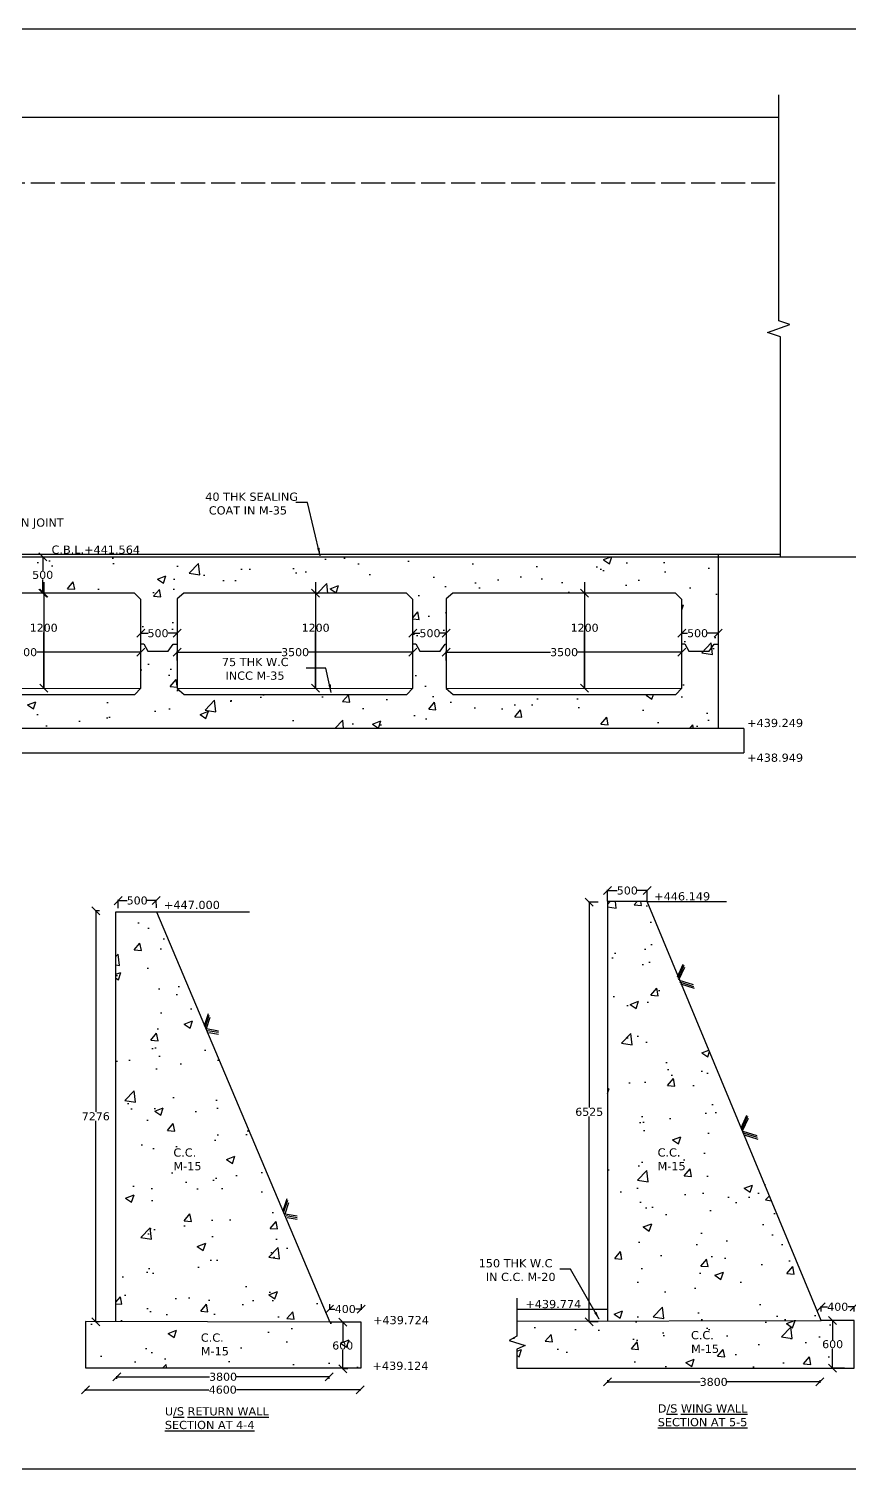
# Model space of a CAD drawing. Header units: inches. Extents: x 55 to 994, y 128 to 488.
# Drawn here: x 328.4 to 533.4, y 127.8 to 487.8 of the extents above; entities that cross this region are included whole.
import ezdxf

# ---------------------------------------------------------------- set-up
doc = ezdxf.new("R2010")
doc.units = ezdxf.units.IN
doc.header["$MEASUREMENT"] = 0
doc.linetypes.add('ACAD_ISO02W100', pattern=[15, 12, -3])
for name, color, linetype in [('Dimension', 7, 'Continuous'), ('Drawing', 2, 'Continuous'), ('Hatch', 7, 'Continuous'), ('Text', 7, 'Continuous')]:
    doc.layers.add(name, color=color, linetype=linetype)
doc.styles.get("Standard").update_dxf_attribs({"font": 'verdana.ttf'})
doc.dimstyles.get("Standard").update_dxf_attribs({"dimtxt": 4.5, "dimasz": 2, "dimexe": 0.18, "dimexo": 0.0625, "dimgap": 0.09, "dimtad": 0, "dimtih": 1, "dimtoh": 1, "dimdec": 4, "dimzin": 0, "dimdsep": 46, "dimlunit": 4, "dimtxsty": 'Standard', "dimblk": 'OBLIQUE', "dimcen": 0.09, "dimadec": 0, "dimazin": 0, "dimtfac": 1, "dimtdec": 4, "dimtofl": 0, "dimtmove": 0, "dimatfit": 3, "dimfxl": 1, "dimtolj": 1, "dimtzin": 0, "dimarcsym": 0})

# ---------------------------------------------------------------- blocks, each defined once
blk = doc.blocks.new('_Oblique')
at = {"color": 0, "linetype": 'ByBlock', "lineweight": -2}
blk.add_line((-0.5, -0.5), (0.5, 0.5), dxfattribs=at)
blk = doc.blocks.new('*D10')
at = {"layer": 'Defpoints', "color": 0, "transparency": 16777216}
for p in [(332.13, 346.77), (332.13, 322.98), (332.13, 322.98)]:
    blk.add_point(p, dxfattribs=at)
at = {"layer": 'Dimension', "color": 0, "lineweight": -2, "transparency": 16777216}
for p, q in [((332.07, 346.77), (331.95, 346.77)), ((332.13, 346.77), (332.13, 339.22)), ((332.13, 322.98), (332.13, 336.96)), ((332.07, 322.98), (331.95, 322.98))]:
    blk.add_line(p, q, dxfattribs=at)
at = {"layer": 'Dimension', "color": 0, "lineweight": -2, "transparency": 16777216, "xscale": 2, "yscale": 2, "zscale": 2}
for p, rotation in [((332.13, 346.77), 90), ((332.13, 322.98), 270)]:
    blk.add_blockref('_Oblique', p, dxfattribs=dict(at, rotation=rotation))
at = {"layer": 'Dimension', "color": 0, "transparency": 16777216, "insert": (332.13, 338.09), "char_height": 2, "attachment_point": 5}
blk.add_mtext('\\A1;1200', dxfattribs=at)
blk = doc.blocks.new('*D9')
at = {"layer": 'Defpoints', "color": 0, "transparency": 16777216}
for p in [(356.44, 331.99), (297.57, 329.84), (356.44, 329.86)]:
    blk.add_point(p, dxfattribs=at)
at = {"layer": 'Dimension', "color": 0, "lineweight": -2, "transparency": 16777216}
for p, q in [((297.57, 329.9), (297.57, 332.17)), ((297.57, 331.99), (323.62, 331.99)), ((356.44, 331.99), (330.39, 331.99)), ((356.44, 329.92), (356.44, 332.17))]:
    blk.add_line(p, q, dxfattribs=at)
at = {"layer": 'Dimension', "color": 0, "lineweight": -2, "transparency": 16777216, "xscale": 2, "yscale": 2, "zscale": 2, "rotation": 180}
blk.add_blockref('_Oblique', (297.57, 331.99), dxfattribs=at)
at = {"layer": 'Dimension', "color": 0, "lineweight": -2, "transparency": 16777216, "xscale": 2, "yscale": 2, "zscale": 2}
blk.add_blockref('_Oblique', (356.44, 331.99), dxfattribs=at)
at = {"layer": 'Dimension', "color": 0, "transparency": 16777216, "insert": (327, 331.99), "char_height": 2, "attachment_point": 5}
blk.add_mtext('\\A1;3500', dxfattribs=at)
blk = doc.blocks.new('*D12')
at = {"layer": 'Defpoints', "color": 0, "transparency": 16777216}
for p in [(400.08, 346.77), (400.08, 322.98), (400.08, 322.98)]:
    blk.add_point(p, dxfattribs=at)
at = {"layer": 'Dimension', "color": 0, "lineweight": -2, "transparency": 16777216}
for p, q in [((400.01, 346.77), (399.9, 346.77)), ((400.08, 346.77), (400.08, 339.22)), ((400.08, 322.98), (400.08, 336.96)), ((400.01, 322.98), (399.9, 322.98))]:
    blk.add_line(p, q, dxfattribs=at)
at = {"layer": 'Dimension', "color": 0, "lineweight": -2, "transparency": 16777216, "xscale": 2, "yscale": 2, "zscale": 2}
for p, rotation in [((400.08, 346.77), 90), ((400.08, 322.98), 270)]:
    blk.add_blockref('_Oblique', p, dxfattribs=dict(at, rotation=rotation))
at = {"layer": 'Dimension', "color": 0, "transparency": 16777216, "insert": (400.08, 338.09), "char_height": 2, "attachment_point": 5}
blk.add_mtext('\\A1;1200', dxfattribs=at)
blk = doc.blocks.new('*D11')
at = {"layer": 'Defpoints', "color": 0, "transparency": 16777216}
for p in [(424.38, 331.99), (365.51, 329.84), (424.38, 329.86)]:
    blk.add_point(p, dxfattribs=at)
at = {"layer": 'Dimension', "color": 0, "lineweight": -2, "transparency": 16777216}
for p, q in [((365.51, 329.9), (365.51, 332.17)), ((365.51, 331.99), (391.56, 331.99)), ((424.38, 331.99), (398.33, 331.99)), ((424.38, 329.92), (424.38, 332.17))]:
    blk.add_line(p, q, dxfattribs=at)
at = {"layer": 'Dimension', "color": 0, "lineweight": -2, "transparency": 16777216, "xscale": 2, "yscale": 2, "zscale": 2, "rotation": 180}
blk.add_blockref('_Oblique', (365.51, 331.99), dxfattribs=at)
at = {"layer": 'Dimension', "color": 0, "lineweight": -2, "transparency": 16777216, "xscale": 2, "yscale": 2, "zscale": 2}
blk.add_blockref('_Oblique', (424.38, 331.99), dxfattribs=at)
at = {"layer": 'Dimension', "color": 0, "transparency": 16777216, "insert": (394.95, 331.99), "char_height": 2, "attachment_point": 5}
blk.add_mtext('\\A1;3500', dxfattribs=at)
blk = doc.blocks.new('*D14')
at = {"layer": 'Defpoints', "color": 0, "transparency": 16777216}
for p in [(467.29, 346.77), (467.29, 322.98), (467.29, 322.98)]:
    blk.add_point(p, dxfattribs=at)
at = {"layer": 'Dimension', "color": 0, "lineweight": -2, "transparency": 16777216}
for p, q in [((467.23, 346.77), (467.11, 346.77)), ((467.29, 346.77), (467.29, 339.22)), ((467.29, 322.98), (467.29, 336.96)), ((467.23, 322.98), (467.11, 322.98))]:
    blk.add_line(p, q, dxfattribs=at)
at = {"layer": 'Dimension', "color": 0, "lineweight": -2, "transparency": 16777216, "xscale": 2, "yscale": 2, "zscale": 2}
for p, rotation in [((467.29, 346.77), 90), ((467.29, 322.98), 270)]:
    blk.add_blockref('_Oblique', p, dxfattribs=dict(at, rotation=rotation))
at = {"layer": 'Dimension', "color": 0, "transparency": 16777216, "insert": (467.29, 338.09), "char_height": 2, "attachment_point": 5}
blk.add_mtext('\\A1;1200', dxfattribs=at)
blk = doc.blocks.new('*D13')
at = {"layer": 'Defpoints', "color": 0, "transparency": 16777216}
for p in [(491.6, 331.99), (432.73, 329.84), (491.6, 329.86)]:
    blk.add_point(p, dxfattribs=at)
at = {"layer": 'Dimension', "color": 0, "lineweight": -2, "transparency": 16777216}
for p, q in [((432.73, 329.9), (432.73, 332.17)), ((432.73, 331.99), (458.78, 331.99)), ((491.6, 331.99), (465.55, 331.99)), ((491.6, 329.92), (491.6, 332.17))]:
    blk.add_line(p, q, dxfattribs=at)
at = {"layer": 'Dimension', "color": 0, "lineweight": -2, "transparency": 16777216, "xscale": 2, "yscale": 2, "zscale": 2, "rotation": 180}
blk.add_blockref('_Oblique', (432.73, 331.99), dxfattribs=at)
at = {"layer": 'Dimension', "color": 0, "lineweight": -2, "transparency": 16777216, "xscale": 2, "yscale": 2, "zscale": 2}
blk.add_blockref('_Oblique', (491.6, 331.99), dxfattribs=at)
at = {"layer": 'Dimension', "color": 0, "transparency": 16777216, "insert": (462.16, 331.99), "char_height": 2, "attachment_point": 5}
blk.add_mtext('\\A1;3500', dxfattribs=at)
blk = doc.blocks.new('*D37')
at = {"layer": 'Defpoints', "color": 0, "transparency": 16777216}
for p in [(331.89, 355.85), (331.89, 346.77), (331.89, 346.77)]:
    blk.add_point(p, dxfattribs=at)
at = {"layer": 'Dimension', "color": 0, "lineweight": -2, "transparency": 16777216}
for p, q in [((331.83, 355.85), (331.71, 355.85)), ((331.89, 355.85), (331.89, 352.44)), ((331.89, 346.77), (331.89, 350.18)), ((331.83, 346.77), (331.71, 346.77))]:
    blk.add_line(p, q, dxfattribs=at)
at = {"layer": 'Dimension', "color": 0, "lineweight": -2, "transparency": 16777216, "xscale": 2, "yscale": 2, "zscale": 2}
for p, rotation in [((331.89, 355.85), 90), ((331.89, 346.77), 270)]:
    blk.add_blockref('_Oblique', p, dxfattribs=dict(at, rotation=rotation))
at = {"layer": 'Dimension', "color": 0, "transparency": 16777216, "insert": (331.89, 351.31), "char_height": 2, "attachment_point": 5}
blk.add_mtext('\\A1;500', dxfattribs=at)
blk = doc.blocks.new('*D44')
at = {"layer": 'Defpoints', "color": 0, "transparency": 16777216}
for p in [(356.44, 336.73), (365.5, 336.73), (365.5, 336.73)]:
    blk.add_point(p, dxfattribs=at)
at = {"layer": 'Dimension', "color": 0, "lineweight": -2, "transparency": 16777216}
for p, q in [((356.44, 336.79), (356.44, 336.91)), ((356.44, 336.73), (358.21, 336.73)), ((365.5, 336.73), (363.2, 336.73)), ((365.5, 336.79), (365.5, 336.91))]:
    blk.add_line(p, q, dxfattribs=at)
at = {"layer": 'Dimension', "color": 0, "lineweight": -2, "transparency": 16777216, "xscale": 2, "yscale": 2, "zscale": 2, "rotation": 180}
blk.add_blockref('_Oblique', (356.44, 336.73), dxfattribs=at)
at = {"layer": 'Dimension', "color": 0, "lineweight": -2, "transparency": 16777216, "xscale": 2, "yscale": 2, "zscale": 2}
blk.add_blockref('_Oblique', (365.5, 336.73), dxfattribs=at)
at = {"layer": 'Dimension', "color": 0, "transparency": 16777216, "insert": (360.71, 336.73), "char_height": 2, "attachment_point": 5}
blk.add_mtext('\\A1;500', dxfattribs=at)
blk = doc.blocks.new('*D45')
at = {"layer": 'Defpoints', "color": 0, "transparency": 16777216}
for p in [(424.38, 336.73), (432.73, 336.73), (432.73, 336.73)]:
    blk.add_point(p, dxfattribs=at)
at = {"layer": 'Dimension', "color": 0, "lineweight": -2, "transparency": 16777216}
for p, q in [((424.38, 336.79), (424.38, 336.91)), ((424.38, 336.73), (426.15, 336.73)), ((432.73, 336.73), (431.15, 336.73)), ((432.73, 336.79), (432.73, 336.91))]:
    blk.add_line(p, q, dxfattribs=at)
at = {"layer": 'Dimension', "color": 0, "lineweight": -2, "transparency": 16777216, "xscale": 2, "yscale": 2, "zscale": 2, "rotation": 180}
blk.add_blockref('_Oblique', (424.38, 336.73), dxfattribs=at)
at = {"layer": 'Dimension', "color": 0, "lineweight": -2, "transparency": 16777216, "xscale": 2, "yscale": 2, "zscale": 2}
blk.add_blockref('_Oblique', (432.73, 336.73), dxfattribs=at)
at = {"layer": 'Dimension', "color": 0, "transparency": 16777216, "insert": (428.65, 336.73), "char_height": 2, "attachment_point": 5}
blk.add_mtext('\\A1;500', dxfattribs=at)
blk = doc.blocks.new('*D46')
at = {"layer": 'Defpoints', "color": 0, "transparency": 16777216}
for p in [(491.6, 336.73), (500.62, 336.73), (500.62, 336.73)]:
    blk.add_point(p, dxfattribs=at)
at = {"layer": 'Dimension', "color": 0, "lineweight": -2, "transparency": 16777216}
for p, q in [((491.6, 336.79), (491.6, 336.91)), ((491.6, 336.73), (493.01, 336.73)), ((500.62, 336.73), (498.01, 336.73)), ((500.62, 336.79), (500.62, 336.91))]:
    blk.add_line(p, q, dxfattribs=at)
at = {"layer": 'Dimension', "color": 0, "lineweight": -2, "transparency": 16777216, "xscale": 2, "yscale": 2, "zscale": 2, "rotation": 180}
blk.add_blockref('_Oblique', (491.6, 336.73), dxfattribs=at)
at = {"layer": 'Dimension', "color": 0, "lineweight": -2, "transparency": 16777216, "xscale": 2, "yscale": 2, "zscale": 2}
blk.add_blockref('_Oblique', (500.62, 336.73), dxfattribs=at)
at = {"layer": 'Dimension', "color": 0, "transparency": 16777216, "insert": (495.51, 336.73), "char_height": 2, "attachment_point": 5}
blk.add_mtext('\\A1;500', dxfattribs=at)
blk = doc.blocks.new('*D76')
at = {"layer": 'Defpoints', "color": 0, "transparency": 16777216}
for p in [(360.27, 269.97), (350.73, 268), (360.28, 268.06)]:
    blk.add_point(p, dxfattribs=at)
at = {"layer": 'Dimension', "color": 0, "lineweight": -2, "transparency": 16777216}
for p, q in [((350.73, 268.06), (350.72, 270.09)), ((360.27, 269.97), (357.99, 269.95)), ((360.28, 268.13), (360.26, 270.15)), ((350.72, 269.91), (352.99, 269.92))]:
    blk.add_line(p, q, dxfattribs=at)
at = {"layer": 'Dimension', "color": 0, "lineweight": -2, "transparency": 16777216, "xscale": 2, "yscale": 2, "zscale": 2}
for p, rotation in [((350.72, 269.91), 180.37496855877), ((360.27, 269.97), 0.3749685587700524)]:
    blk.add_blockref('_Oblique', p, dxfattribs=dict(at, rotation=rotation))
at = {"layer": 'Dimension', "color": 0, "transparency": 16777216, "insert": (355.49, 269.94), "char_height": 2, "attachment_point": 5}
blk.add_mtext('\\A1;500', dxfattribs=at)
blk = doc.blocks.new('*D77')
at = {"layer": 'Defpoints', "color": 0, "transparency": 16777216}
for p in [(346.17, 267.33), (345.15, 164.68), (346.17, 164.68)]:
    blk.add_point(p, dxfattribs=at)
at = {"layer": 'Dimension', "color": 0, "lineweight": -2, "transparency": 16777216}
for p, q in [((346.11, 267.33), (344.97, 267.33)), ((345.15, 267.33), (345.15, 217.14)), ((345.15, 164.68), (345.15, 214.87)), ((346.11, 164.68), (344.97, 164.68))]:
    blk.add_line(p, q, dxfattribs=at)
at = {"layer": 'Dimension', "color": 0, "lineweight": -2, "transparency": 16777216, "xscale": 2, "yscale": 2, "zscale": 2}
for p, rotation in [((345.15, 267.33), 90), ((345.15, 164.68), 270)]:
    blk.add_blockref('_Oblique', p, dxfattribs=dict(at, rotation=rotation))
at = {"layer": 'Dimension', "color": 0, "transparency": 16777216, "insert": (345.15, 216.01), "char_height": 2, "attachment_point": 5}
blk.add_mtext('\\A1;7276', dxfattribs=at)
blk = doc.blocks.new('*D78')
at = {"layer": 'Defpoints', "color": 0, "transparency": 16777216}
for p in [(403.54, 169.11), (411.42, 169.11), (411.42, 167.85)]:
    blk.add_point(p, dxfattribs=at)
at = {"layer": 'Dimension', "color": 0, "lineweight": -2, "transparency": 16777216}
for p, q in [((403.54, 169.05), (403.54, 167.67)), ((403.54, 167.85), (404.91, 167.85)), ((411.42, 167.85), (410.05, 167.85)), ((411.42, 169.05), (411.42, 167.67))]:
    blk.add_line(p, q, dxfattribs=at)
at = {"layer": 'Dimension', "color": 0, "lineweight": -2, "transparency": 16777216, "xscale": 2, "yscale": 2, "zscale": 2, "rotation": 180}
blk.add_blockref('_Oblique', (403.54, 167.85), dxfattribs=at)
at = {"layer": 'Dimension', "color": 0, "lineweight": -2, "transparency": 16777216, "xscale": 2, "yscale": 2, "zscale": 2}
blk.add_blockref('_Oblique', (411.42, 167.85), dxfattribs=at)
at = {"layer": 'Dimension', "color": 0, "transparency": 16777216, "insert": (407.48, 167.85), "char_height": 2, "attachment_point": 5}
blk.add_mtext('\\A1;400', dxfattribs=at)
blk = doc.blocks.new('*D79')
at = {"layer": 'Defpoints', "color": 0, "transparency": 16777216}
for p in [(408.2, 164.57), (406.85, 152.88), (408.2, 152.88)]:
    blk.add_point(p, dxfattribs=at)
at = {"layer": 'Dimension', "color": 0, "lineweight": -2, "transparency": 16777216}
for p, q in [((408.13, 164.57), (406.67, 164.57)), ((406.85, 164.57), (406.85, 159.86)), ((406.85, 152.88), (406.85, 157.59)), ((408.13, 152.88), (406.67, 152.88))]:
    blk.add_line(p, q, dxfattribs=at)
at = {"layer": 'Dimension', "color": 0, "lineweight": -2, "transparency": 16777216, "xscale": 2, "yscale": 2, "zscale": 2}
for p, rotation in [((406.85, 164.57), 90), ((406.85, 152.88), 270)]:
    blk.add_blockref('_Oblique', p, dxfattribs=dict(at, rotation=rotation))
at = {"layer": 'Dimension', "color": 0, "transparency": 16777216, "insert": (406.85, 158.72), "char_height": 2, "attachment_point": 5}
blk.add_mtext('\\A1;600', dxfattribs=at)
blk = doc.blocks.new('*D80')
at = {"layer": 'Defpoints', "color": 0, "transparency": 16777216}
for p in [(411.17, 147.69), (342.56, 147.36), (411.17, 147.36)]:
    blk.add_point(p, dxfattribs=at)
at = {"layer": 'Dimension', "color": 0, "lineweight": -2, "transparency": 16777216}
for p, q in [((342.56, 147.42), (342.56, 147.87)), ((342.56, 147.69), (373.42, 147.69)), ((411.17, 147.69), (380.31, 147.69)), ((411.17, 147.42), (411.17, 147.87))]:
    blk.add_line(p, q, dxfattribs=at)
at = {"layer": 'Dimension', "color": 0, "lineweight": -2, "transparency": 16777216, "xscale": 2, "yscale": 2, "zscale": 2, "rotation": 180}
blk.add_blockref('_Oblique', (342.56, 147.69), dxfattribs=at)
at = {"layer": 'Dimension', "color": 0, "lineweight": -2, "transparency": 16777216, "xscale": 2, "yscale": 2, "zscale": 2}
blk.add_blockref('_Oblique', (411.17, 147.69), dxfattribs=at)
at = {"layer": 'Dimension', "color": 0, "transparency": 16777216, "insert": (376.87, 147.69), "char_height": 2, "attachment_point": 5}
blk.add_mtext('\\A1;4600', dxfattribs=at)
blk = doc.blocks.new('*D81')
at = {"layer": 'Defpoints', "color": 0, "transparency": 16777216}
for p in [(350.41, 150.92), (350.41, 150.31), (403.48, 150.31)]:
    blk.add_point(p, dxfattribs=at)
at = {"layer": 'Dimension', "color": 0, "lineweight": -2, "transparency": 16777216}
for p, q in [((350.41, 150.38), (350.41, 151.1)), ((350.41, 150.92), (373.56, 150.92)), ((403.48, 150.92), (380.33, 150.92)), ((403.48, 150.38), (403.48, 151.1))]:
    blk.add_line(p, q, dxfattribs=at)
at = {"layer": 'Dimension', "color": 0, "lineweight": -2, "transparency": 16777216, "xscale": 2, "yscale": 2, "zscale": 2, "rotation": 180}
blk.add_blockref('_Oblique', (350.41, 150.92), dxfattribs=at)
at = {"layer": 'Dimension', "color": 0, "lineweight": -2, "transparency": 16777216, "xscale": 2, "yscale": 2, "zscale": 2}
blk.add_blockref('_Oblique', (403.48, 150.92), dxfattribs=at)
at = {"layer": 'Dimension', "color": 0, "transparency": 16777216, "insert": (376.95, 150.92), "char_height": 2, "attachment_point": 5}
blk.add_mtext('\\A1;3800', dxfattribs=at)
blk = doc.blocks.new('*D82')
at = {"layer": 'Defpoints', "color": 0, "transparency": 16777216}
for p in [(473.01, 150.15), (526.07, 150.15), (526.07, 149.63)]:
    blk.add_point(p, dxfattribs=at)
at = {"layer": 'Dimension', "color": 0, "lineweight": -2, "transparency": 16777216}
for p, q in [((473.01, 150.08), (473.01, 149.45)), ((473.01, 149.63), (496.16, 149.63)), ((526.07, 149.63), (502.93, 149.63)), ((526.07, 150.08), (526.07, 149.45))]:
    blk.add_line(p, q, dxfattribs=at)
at = {"layer": 'Dimension', "color": 0, "lineweight": -2, "transparency": 16777216, "xscale": 2, "yscale": 2, "zscale": 2, "rotation": 180}
blk.add_blockref('_Oblique', (473.01, 149.63), dxfattribs=at)
at = {"layer": 'Dimension', "color": 0, "lineweight": -2, "transparency": 16777216, "xscale": 2, "yscale": 2, "zscale": 2}
blk.add_blockref('_Oblique', (526.07, 149.63), dxfattribs=at)
at = {"layer": 'Dimension', "color": 0, "transparency": 16777216, "insert": (499.54, 149.63), "char_height": 2, "attachment_point": 5}
blk.add_mtext('\\A1;3800', dxfattribs=at)
blk = doc.blocks.new('*D83')
at = {"layer": 'Defpoints', "color": 0, "transparency": 16777216}
for p in [(470.75, 269.54), (468.45, 164.7), (470.75, 164.7)]:
    blk.add_point(p, dxfattribs=at)
at = {"layer": 'Dimension', "color": 0, "lineweight": -2, "transparency": 16777216}
for p, q in [((470.68, 269.54), (468.27, 269.54)), ((468.45, 269.54), (468.45, 218.25)), ((468.45, 164.7), (468.45, 215.99)), ((470.68, 164.7), (468.27, 164.7))]:
    blk.add_line(p, q, dxfattribs=at)
at = {"layer": 'Dimension', "color": 0, "lineweight": -2, "transparency": 16777216, "xscale": 2, "yscale": 2, "zscale": 2}
for p, rotation in [((468.45, 269.54), 90), ((468.45, 164.7), 270)]:
    blk.add_blockref('_Oblique', p, dxfattribs=dict(at, rotation=rotation))
at = {"layer": 'Dimension', "color": 0, "transparency": 16777216, "insert": (468.45, 217.12), "char_height": 2, "attachment_point": 5}
blk.add_mtext('\\A1;6525', dxfattribs=at)
blk = doc.blocks.new('*D84')
at = {"layer": 'Defpoints', "color": 0, "transparency": 16777216}
for p in [(482.9, 272.43), (473, 269.7), (482.9, 269.7)]:
    blk.add_point(p, dxfattribs=at)
at = {"layer": 'Dimension', "color": 0, "lineweight": -2, "transparency": 16777216}
for p, q in [((473, 269.76), (473, 272.61)), ((473, 272.43), (475.45, 272.43)), ((482.9, 272.43), (480.45, 272.43)), ((482.9, 269.76), (482.9, 272.61))]:
    blk.add_line(p, q, dxfattribs=at)
at = {"layer": 'Dimension', "color": 0, "lineweight": -2, "transparency": 16777216, "xscale": 2, "yscale": 2, "zscale": 2, "rotation": 180}
blk.add_blockref('_Oblique', (473, 272.43), dxfattribs=at)
at = {"layer": 'Dimension', "color": 0, "lineweight": -2, "transparency": 16777216, "xscale": 2, "yscale": 2, "zscale": 2}
blk.add_blockref('_Oblique', (482.9, 272.43), dxfattribs=at)
at = {"layer": 'Dimension', "color": 0, "transparency": 16777216, "insert": (477.95, 272.43), "char_height": 2, "attachment_point": 5}
blk.add_mtext('\\A1;500', dxfattribs=at)
blk = doc.blocks.new('*D86')
at = {"layer": 'Defpoints', "color": 0, "transparency": 16777216}
for p in [(526.43, 167.18), (534.66, 168.41), (534.66, 167.18)]:
    blk.add_point(p, dxfattribs=at)
at = {"layer": 'Dimension', "color": 0, "lineweight": -2, "transparency": 16777216}
for p, q in [((526.43, 167.24), (526.43, 168.59)), ((526.43, 168.41), (527.97, 168.41)), ((534.66, 168.41), (533.12, 168.41)), ((534.66, 167.24), (534.66, 168.59))]:
    blk.add_line(p, q, dxfattribs=at)
at = {"layer": 'Dimension', "color": 0, "lineweight": -2, "transparency": 16777216, "xscale": 2, "yscale": 2, "zscale": 2, "rotation": 180}
blk.add_blockref('_Oblique', (526.43, 168.41), dxfattribs=at)
at = {"layer": 'Dimension', "color": 0, "lineweight": -2, "transparency": 16777216, "xscale": 2, "yscale": 2, "zscale": 2}
blk.add_blockref('_Oblique', (534.66, 168.41), dxfattribs=at)
at = {"layer": 'Dimension', "color": 0, "transparency": 16777216, "insert": (530.54, 168.41), "char_height": 2, "attachment_point": 5}
blk.add_mtext('\\A1;400', dxfattribs=at)
blk = doc.blocks.new('*D87')
at = {"layer": 'Defpoints', "color": 0, "transparency": 16777216}
for p in [(532.29, 165.01), (529.26, 153.11), (532.29, 153.11)]:
    blk.add_point(p, dxfattribs=at)
at = {"layer": 'Dimension', "color": 0, "lineweight": -2, "transparency": 16777216}
for p, q in [((532.23, 165.01), (529.08, 165.01)), ((529.26, 165.01), (529.26, 160.19)), ((529.26, 153.11), (529.26, 157.93)), ((532.23, 153.11), (529.08, 153.11))]:
    blk.add_line(p, q, dxfattribs=at)
at = {"layer": 'Dimension', "color": 0, "lineweight": -2, "transparency": 16777216, "xscale": 2, "yscale": 2, "zscale": 2}
for p, rotation in [((529.26, 165.01), 90), ((529.26, 153.11), 270)]:
    blk.add_blockref('_Oblique', p, dxfattribs=dict(at, rotation=rotation))
at = {"layer": 'Dimension', "color": 0, "transparency": 16777216, "insert": (529.26, 159.06), "char_height": 2, "attachment_point": 5}
blk.add_mtext('\\A1;600', dxfattribs=at)

msp = doc.modelspace()

# ---------------------------------------------------------------- hatches: boundary and pattern name
at = {"layer": 'Hatch'}
h = msp.add_hatch(dxfattribs=at)
h.set_pattern_fill('AR-CONC', color=256, scale=3, style=0)
h.paths.add_polyline_path([(76.72391, 355.85297), (76.72391, 312.97122), (288.76786, 312.97122), (288.76786, 355.85297)])
h.paths.add_polyline_path([(144.36707, 322.98489), (142.81389, 321.41872), (87.18987, 321.41872), (85.49939, 322.96173), (85.49939, 345.29318), (87.13792, 346.76641), (142.75333, 346.76641), (144.36707, 345.18608)], flags=16)
h.paths.add_polyline_path([(152.95372, 345.29318), (154.59225, 346.76641), (210.20766, 346.76641), (211.8214, 345.18608), (211.8214, 322.98489), (210.26822, 321.41872), (154.6442, 321.41872), (152.95372, 322.96173)], flags=16)
h.paths.add_polyline_path([(221.00479, 345.29318), (222.64332, 346.76641), (278.25873, 346.76641), (279.87247, 345.18608), (279.87247, 322.98489), (278.31929, 321.41872), (222.69527, 321.41872), (221.00479, 322.96173)], flags=16)
h.paths.add_polyline_path([(288.76786, 355.85297), (288.76786, 312.97122), (500.61623, 312.97122), (500.61623, 355.85297)])
h.paths.add_polyline_path([(422.76852, 346.76641), (424.38227, 345.18608), (424.38227, 322.98489), (422.82909, 321.41872), (367.20506, 321.41872), (365.51459, 322.96173), (365.51459, 345.29318), (367.15312, 346.76641)], flags=16)
h.paths.add_polyline_path([(432.72894, 345.29318), (434.36747, 346.76641), (489.98287, 346.76641), (491.59662, 345.18608), (491.59662, 322.98489), (490.04344, 321.41872), (434.41941, 321.41872), (432.72894, 322.96173)], flags=16)
h.paths.add_polyline_path([(356.4377, 345.18608), (356.4377, 322.98489), (354.88452, 321.41872), (299.2605, 321.41872), (297.57002, 322.96173), (297.57002, 345.29318), (299.20855, 346.76641), (354.82396, 346.76641)], flags=16)
h = msp.add_hatch(dxfattribs=at)
h.set_pattern_fill('AR-CONC', color=256, scale=3, style=0)
h.paths.add_polyline_path([(360.27864, 267.09678), (350.19673, 267.09678), (350.19673, 164.71911), (403.54157, 164.57377), (403.60974, 164.57377)])
h.paths.add_polyline_path([(411.41545, 164.57377), (403.54157, 164.57377), (342.56076, 164.73991), (342.56076, 153.1471), (411.41545, 153.1471)])
h = msp.add_hatch(dxfattribs=at)
h.set_pattern_fill('AR-CONC', color=256, scale=3, style=0)
h.paths.add_polyline_path([(482.90108, 269.69936), (473.00158, 269.69936), (473.00158, 167.71911), (473.00158, 164.90419), (526.43013, 165.01147)])
h.paths.add_polyline_path([(534.6598, 165.01147), (526.43013, 165.01147), (450.35394, 164.85872), (450.35394, 161.05959), (448.40923, 159.99419), (452.43096, 158.76304), (450.3917, 157.82646), (450.3917, 153.1103), (534.6598, 153.1103)])

# ---------------------------------------------------------------- linework, layer by layer
at = {"layer": 'Dimension'}
for points in [[(332.13051, 349.47901), (332.13051, 322.97533)], [(400.07507, 349.47901), (400.07507, 322.97533)], [(467.28942, 349.47901), (467.28942, 322.97533)], [(372.32761, 238.71718), (373.31961, 241.74403)], [(372.52743, 238.38868), (373.4909, 241.32849)], [(372.80618, 237.93039), (373.7356, 240.76628)], [(372.80618, 237.93039), (375.81553, 237.41751)], [(373.07158, 237.49406), (375.81553, 237.02642)], [(373.38675, 236.97592), (375.81553, 236.56199)], [(391.94771, 192.44752), (392.9397, 195.47437)], [(392.14752, 192.11902), (393.11099, 195.05883)], [(392.42627, 191.66073), (393.35569, 194.49662)], [(392.42627, 191.66073), (395.43562, 191.14785)], [(392.69168, 191.2244), (395.43562, 190.75676)], [(393.00684, 190.70626), (395.43562, 190.29233)]]:
    msp.add_lwpolyline(points, dxfattribs=at)
at = {"layer": 'Drawing'}
msp.add_lwpolyline([(994.20147, 127.83459), (54.84094, 127.83459), (54.84094, 487.78052), (994.20147, 487.78052)], close=True, dxfattribs=at)
for points in [[(516.21085, 355.85297), (516.21085, 410.80714), (513.01195, 411.87678), (518.56699, 413.85759), (515.7772, 414.82511), (515.7772, 471.25953)], [(58.93774, 465.68524), (515.7772, 465.68524)], [(76.72391, 356.51609), (516.21085, 356.51609)], [(500.61623, 356.51609), (500.61623, 312.97122)], [(76.72391, 312.97122), (76.72391, 355.85297), (976.11325, 355.85297)], [(299.2605, 321.41872), (354.88452, 321.41872), (356.4377, 322.98489), (356.4377, 345.18608), (354.82396, 346.76641), (299.20855, 346.76641), (297.57002, 345.29318), (297.57002, 322.96173), (299.2605, 321.41872)], [(367.20506, 321.41872), (422.82909, 321.41872), (424.38227, 322.98489), (424.38227, 345.18608), (422.76852, 346.76641), (367.15312, 346.76641), (365.51459, 345.29318), (365.51459, 322.96173), (367.20506, 321.41872)], [(434.41941, 321.41872), (490.04344, 321.41872), (491.59662, 322.98489), (491.59662, 345.18608), (489.98287, 346.76641), (434.36747, 346.76641), (432.72894, 345.29318), (432.72894, 322.96173), (434.41941, 321.41872)], [(356.4377, 334.08549), (357.14411, 334.08549), (358.15222, 332.29521), (363.25453, 332.29521), (364.51881, 334.01475), (365.51459, 334.01475)], [(424.38227, 334.08549), (425.08868, 334.08549), (426.09678, 332.29521), (431.1991, 332.29521), (432.46338, 334.01475), (432.72894, 334.01475)], [(491.59662, 334.08549), (492.30303, 334.08549), (493.31113, 332.29521), (498.41345, 332.29521), (499.67773, 334.01475), (500.61623, 334.01475)], [(297.57002, 322.96173), (356.4377, 322.98489)], [(365.51459, 322.96173), (424.38227, 322.98489)], [(432.72894, 322.96173), (491.59662, 322.98489)], [(507.08095, 312.97122), (70.60763, 312.97122), (70.60763, 306.85197), (507.08095, 306.85197)], [(507.08095, 312.97122), (507.08095, 306.85197)], [(350.19673, 164.71911), (350.19673, 267.09678), (360.27864, 267.09678), (403.60974, 164.57377)], [(360.27864, 267.09678), (383.54313, 267.09678)], [(450.35394, 170.59725), (450.35394, 161.05959), (448.40923, 159.99419), (452.43096, 158.76304), (450.3917, 157.82646), (450.3917, 153.1103), (534.6598, 153.1103), (534.6598, 165.01147), (526.43013, 165.01147), (482.90108, 269.69936), (473.00158, 269.69936), (473.00158, 167.71911), (450.35394, 167.71911)], [(482.90108, 269.69936), (502.77266, 269.69936)], [(490.46976, 250.85518), (491.95003, 254.05071)], [(490.66727, 250.55938), (492.14754, 253.75492)], [(490.86477, 250.08611), (492.34505, 253.28165)], [(490.90419, 250.06548), (494.4001, 248.92174)], [(491.02518, 249.62751), (494.47483, 248.4989)], [(491.22909, 249.13713), (494.6243, 248.02633)], [(506.37873, 213.1272), (507.85901, 216.32273)], [(506.57624, 212.8314), (508.05652, 216.02694)], [(506.77375, 212.35813), (508.25402, 215.55367)], [(506.81317, 212.3375), (510.30907, 211.19376)], [(506.93416, 211.89953), (510.38381, 210.77092)], [(507.13806, 211.40914), (510.53328, 210.29835)], [(473.00158, 167.71911), (473.00158, 164.85872)], [(342.56076, 164.73991), (342.56076, 153.1471), (411.41545, 153.1471), (411.41545, 164.57377), (403.54157, 164.57377), (342.56076, 164.73991)], [(450.35394, 164.85872), (526.43013, 165.01147)]]:
    msp.add_lwpolyline(points, dxfattribs=at)
at = {"layer": 'Drawing', "linetype": 'ACAD_ISO02W100', "ltscale": 0.5}
msp.add_lwpolyline([(58.93774, 449.25921), (515.7772, 449.25921)], dxfattribs=at)

# ---------------------------------------------------------------- texts
at = {"layer": 'Text', "width": 122.5991094, "attachment_point": 1}
for s, insert, char_height in [('40 THK SEALING\\P COAT IN M-35', (372.5033, 371.87878), 2.0480297), ('12mm THK EXPANSION JOINT', (295.70792, 365.41705), 2.0480297), ('C.B.L.+441.564', (334.10197, 358.64527), 2.0480297), ('75 THK W.C\\P INCC M-35', (376.65942, 330.57914), 2.04803), ('+439.249', (507.9029, 315.34422), 2.04803), ('+438.949', (507.9029, 306.66539), 2.04803), ('+446.149', (484.68067, 272.01729), 2.04803), ('+447.000', (362.18497, 269.87222), 2.04803), ('C.C.\\PM-15', (364.54276, 207.9979), 2.04803), ('C.C.\\PM-15', (485.52442, 208.01911), 2.04803), ('150 THK W.C\\P  IN C.C. M-20', (440.80935, 180.32365), 2.0480297), ('+439.774', (452.47356, 170.12314), 2.04803), ('+439.724', (414.41659, 166.12122), 2.04803), ('C.C.\\PM-15', (493.87138, 162.35493), 2.04803), ('C.C.\\PM-15', (371.4013, 161.74242), 2.04803), ('+439.124', (414.29367, 154.70153), 2.04803), ('         D{\\L/S WING WALL\\P}         {\\LSECTION AT 5-5}', (477.52874, 144.03983), 2.0480297), ('         U{\\L/S RETURN WALL\\P}         {\\LSECTION AT 4-4}', (354.37196, 143.32664), 2.0480297)]:
    msp.add_mtext(s, dxfattribs=dict(at, insert=insert, char_height=char_height))

# ---------------------------------------------------------------- dimensions: what is measured, and where the dimension line sits
at = {"layer": 'Dimension'}
for p1, p2, distance, text, picture, middle in [((331.88801, 355.85297), (331.88801, 346.76641), 0, '500', '*D37', (331.88801, 351.30969)), ((350.72867, 268.00179), (360.27864, 268.06429), 1.90562, '500', '*D76', (355.49118, 269.93862)), ((532.29242, 165.01147), (532.29242, 153.1103), -3.03321, '600', '*D87', (529.25921, 159.06089)), ((408.19515, 164.57377), (408.19515, 152.87579), -1.34565, '600', '*D79', (406.8495, 158.72478))]:
    dim = msp.add_aligned_dim(p1=p1, p2=p2, distance=distance, text=text, dimstyle='Standard', override={"dimtxt": 2}, dxfattribs=at)
    dim.commit()
    dim.dimension.update_dxf_attribs({"geometry": picture, "text_midpoint": middle})
for base, p1, p2, angle, text, override, picture, middle in [((332.13051, 322.97533), (332.13051, 346.76641), (332.13051, 322.97533), 270, '1200', {"dimtxt": 2}, '*D10', (332.13051, 338.08816)), ((400.07507, 322.97533), (400.07507, 346.76641), (400.07507, 322.97533), 270, '1200', {"dimtxt": 2}, '*D12', (400.07507, 338.08816)), ((467.28942, 322.97533), (467.28942, 346.76641), (467.28942, 322.97533), 270, '1200', {"dimtxt": 2}, '*D14', (467.28942, 338.08816)), ((365.50119, 336.7271), (356.4377, 336.7271), (365.50119, 336.7271), 0, '500', {"dimtxt": 2, "dimasz": 2}, '*D44', (360.70554, 336.7271)), ((432.72894, 336.7271), (424.38227, 336.7271), (432.72894, 336.7271), 0, '500', {"dimtxt": 2, "dimasz": 2}, '*D45', (428.6501, 336.7271)), ((500.61623, 336.7271), (491.59662, 336.7271), (500.61623, 336.7271), 0, '500', {"dimtxt": 2, "dimasz": 2}, '*D46', (495.51125, 336.7271))]:
    dim = msp.add_linear_dim(base=base, p1=p1, p2=p2, angle=angle, text=text, dimstyle='Standard', override=override, dxfattribs=at)
    dim.commit()
    dim.dimension.update_dxf_attribs({"geometry": picture, "text_midpoint": middle, "dimtype": 161})
for base, p1, p2, text, picture, middle in [((356.4377, 331.99157), (297.57002, 329.83615), (356.4377, 329.85932), '3500', '*D9', (327.00386, 331.99157)), ((424.38227, 331.99157), (365.51459, 329.83615), (424.38227, 329.85932), '3500', '*D11', (394.94843, 331.99157)), ((491.59662, 331.99157), (432.72894, 329.83615), (491.59662, 329.85932), '3500', '*D13', (462.16278, 331.99157)), ((482.90108, 272.42775), (473.00158, 269.69936), (482.90108, 269.69936), '500', '*D84', (477.95133, 272.42775)), ((534.6598, 168.41045), (526.43013, 167.17674), (534.6598, 167.17674), '400', '*D86', (530.54497, 168.41045)), ((411.41545, 167.85042), (403.54157, 169.10844), (411.41545, 169.10844), '400', '*D78', (407.47851, 167.85042)), ((350.41313, 150.92039), (403.48236, 150.31274), (350.41313, 150.31274), '3800', '*D81', (376.94775, 150.92039)), ((411.17477, 147.68629), (342.56076, 147.35625), (411.17477, 147.35625), '4600', '*D80', (376.86776, 147.68629)), ((526.07142, 149.62538), (473.01383, 150.14649), (526.07142, 150.14649), '3800', '*D82', (499.54262, 149.62538))]:
    dim = msp.add_linear_dim(base=base, p1=p1, p2=p2, text=text, dimstyle='Standard', override={"dimtxt": 2}, dxfattribs=at)
    dim.commit()
    dim.dimension.update_dxf_attribs({"geometry": picture, "text_midpoint": middle})
for base, p1, p2, text, picture, middle in [((468.44733, 164.69779), (470.74502, 269.53843), (470.74502, 164.69779), '6525', '*D83', (468.44733, 217.11811)), ((345.15284, 164.68416), (346.17274, 267.32806), (346.17274, 164.68416), '7276', '*D77', (345.15284, 216.00611))]:
    dim = msp.add_linear_dim(base=base, p1=p1, p2=p2, angle=90, text=text, dimstyle='Standard', override={"dimtxt": 2}, dxfattribs=at)
    dim.commit()
    dim.dimension.update_dxf_attribs({"geometry": picture, "text_midpoint": middle})

# ---------------------------------------------------------------- leaders
for points in [[(401.20973, 356.0783), (398.07233, 369.39431), (395.16763, 369.39431)], [(403.99189, 321.92845), (402.66176, 328.00979), (397.69939, 328.00979)], [(470.94723, 165.28779), (463.7313, 177.85134), (461.0863, 177.85134)]]:
    msp.add_leader(points, dimstyle='Standard', override={"dimgap": 0.09, "dimtad": 0}, dxfattribs=at)

doc.saveas('drawing.dxf')
